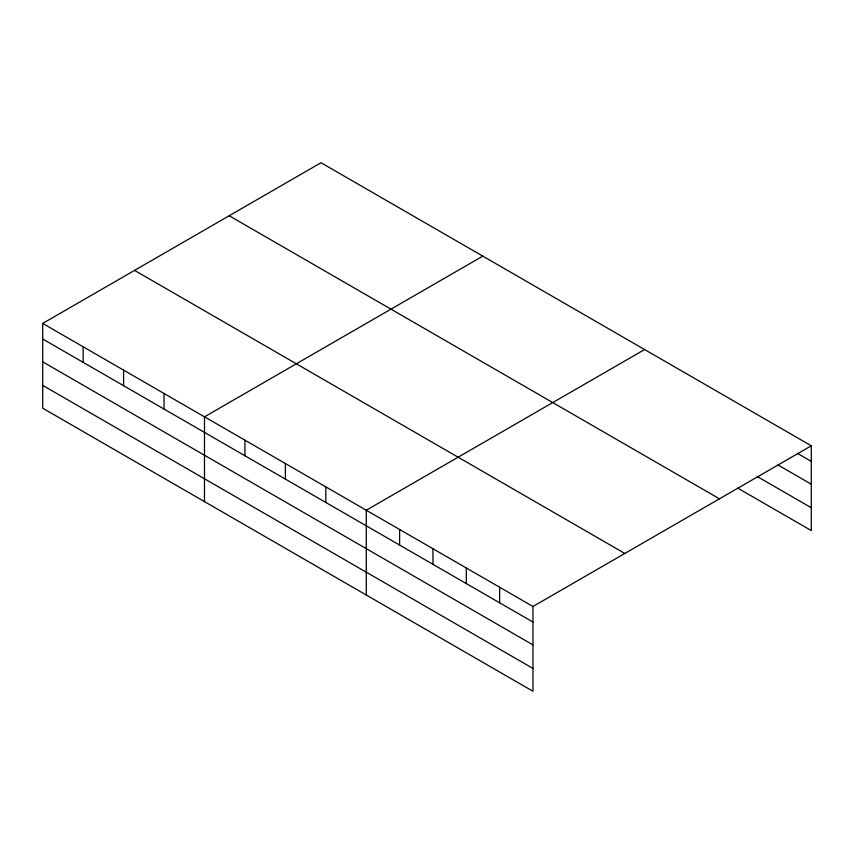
<?xml version="1.0" encoding="UTF-8"?>
<svg xmlns="http://www.w3.org/2000/svg" width="854" height="854" viewBox="0 0 854 854"><rect width="100%" height="100%" fill="white"/><g stroke="black" fill="none" stroke-linecap="round" stroke-linejoin="round"><path stroke-width="1.28" d="M532.971 644.898L532.971 606.479L42.7 323.42L42.7 408.212L532.971 691.27L532.971 644.898L42.7 361.84M737.728 488.104L811.3 530.58L811.3 445.788L321.029 162.73L42.7 323.42M482.82 256.136L204.49 416.827L204.49 501.618M644.61 349.553L366.281 510.233L366.281 595.035M532.971 606.479L811.3 445.788M797.508 453.399L811.3 461.363M777.962 464.96L811.3 484.207M757.263 476.543L811.3 507.735M229.182 215.752L719.452 498.811M134.548 270.387L624.818 553.445M42.7 338.995L532.971 622.054M42.7 385.367L532.971 668.426M499.633 587.232L499.633 602.807M466.295 567.985L466.295 583.56M432.957 548.738L432.957 564.313M399.619 529.491L399.619 545.065M325.833 486.887L325.833 502.462M285.385 463.53L285.385 479.115M244.938 440.184L244.938 455.758M164.043 393.481L164.043 409.055M123.595 370.124L123.595 385.709M83.148 346.767L83.148 362.352"/></g></svg>
